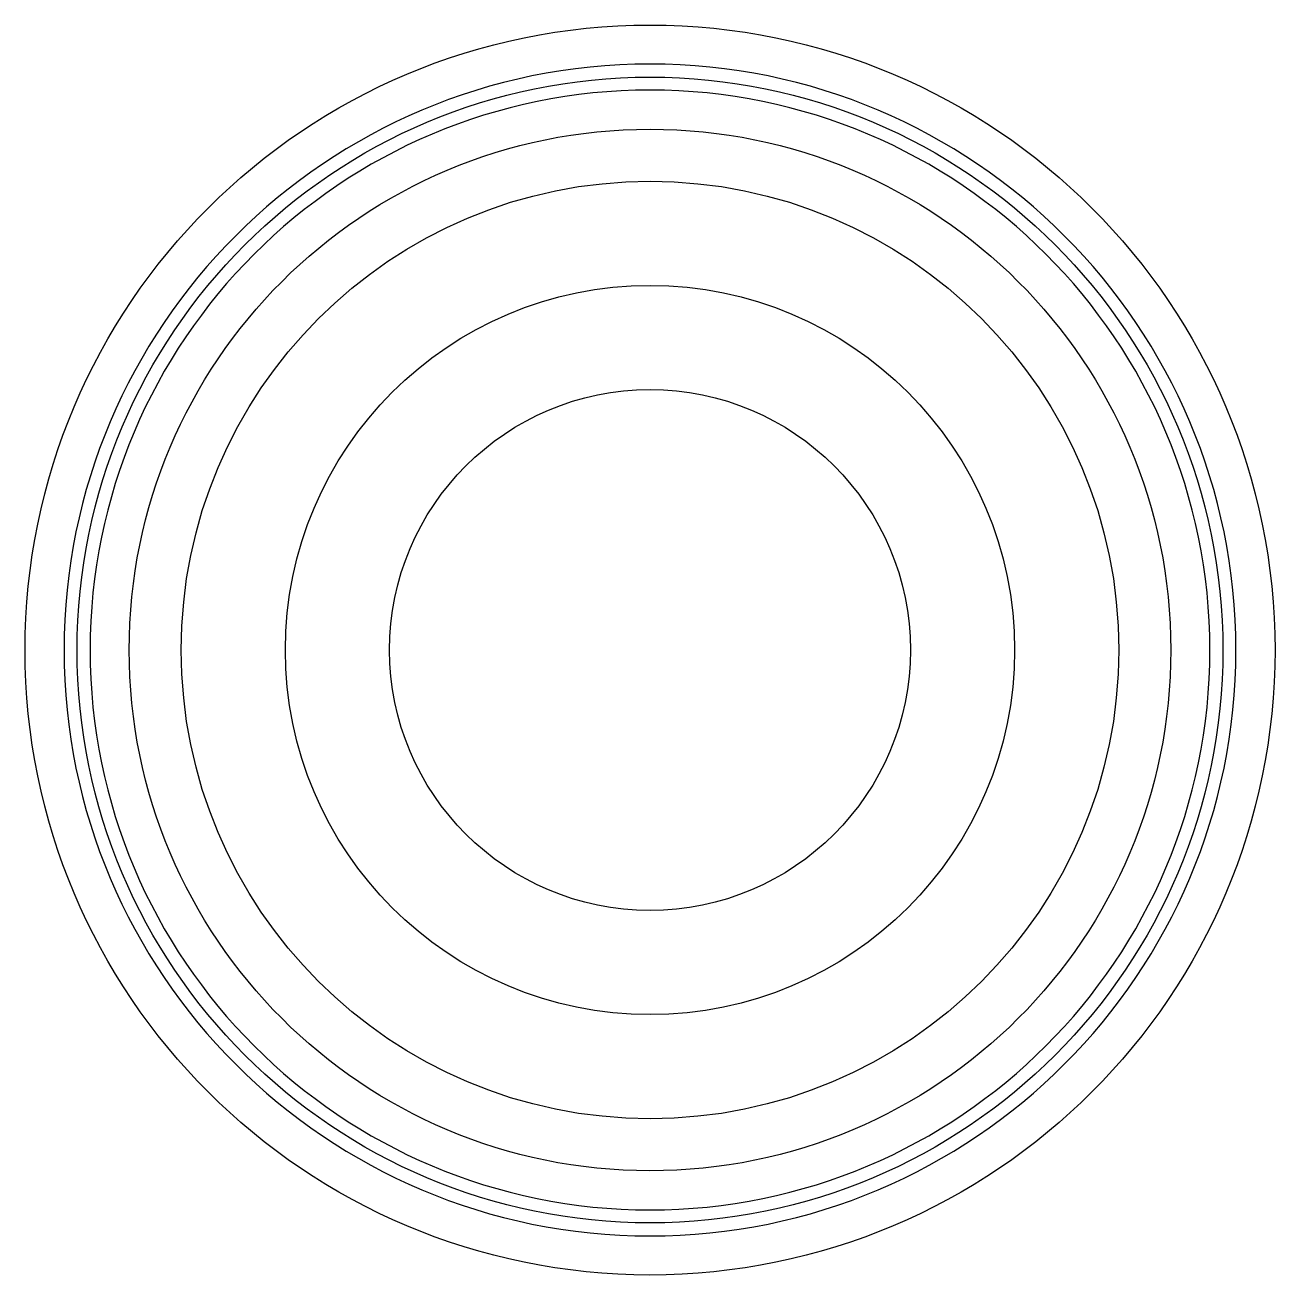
# Model space of a CAD drawing. Extents: x -16 to -4, y 4 to 16.
import ezdxf

# ---------------------------------------------------------------- set-up
doc = ezdxf.new("R2010")
doc.units = 0
doc.header["$MEASUREMENT"] = 0
for name, color, linetype in [('eraser_Sketch2', 7, 'Continuous'), ('eraser_Sketch3', 7, 'Continuous'), ('eraser_Sketch4', 7, 'Continuous'), ('eraser_Sketch7', 7, 'Continuous'), ('eraser_Sketch8', 7, 'Continuous')]:
    doc.layers.add(name, color=color, linetype=linetype)

msp = doc.modelspace()

# ---------------------------------------------------------------- linework, layer by layer
at = {"layer": 'eraser_Sketch2'}
msp.add_circle((-10, 10, 7.5), 5, dxfattribs=at)
at = {"layer": 'eraser_Sketch3'}
msp.add_circle((-10, 10, 4), 6, dxfattribs=at)
at = {"layer": 'eraser_Sketch4'}
for radius in [5.5, 4.5, 3.5, 2.5]:
    msp.add_circle((-10, 10), radius, dxfattribs=at)
at = {"layer": 'eraser_Sketch7', "extrusion": (0, 0, -1)}
msp.add_circle((10, 10, -1.4), 5.625, dxfattribs=at)
at = {"layer": 'eraser_Sketch8', "extrusion": (0, 0, -1)}
msp.add_circle((10, 10, -3.9), 5.375, dxfattribs=at)

doc.saveas('drawing.dxf')
